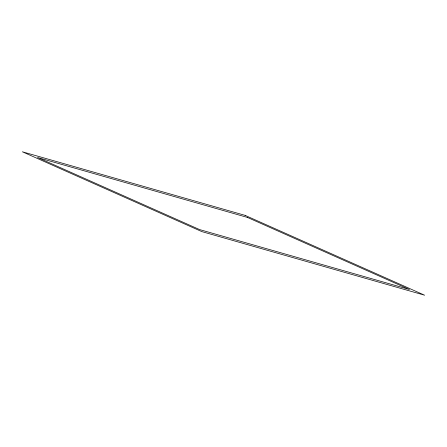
<?xml version="1.0" encoding="UTF-8"?>
<svg xmlns="http://www.w3.org/2000/svg" width="447" height="447" viewBox="0 0 447 447"><rect width="100%" height="100%" fill="white"/><g stroke="black" fill="none" stroke-linecap="round" stroke-linejoin="round"><path stroke-width="0.67" d="M245.163 215.393L22.35 151.784L201.837 231.607L424.65 295.216L245.163 215.393M247.381 217.41L37.514 157.495L199.619 229.59L409.486 289.505L247.381 217.41"/></g></svg>
